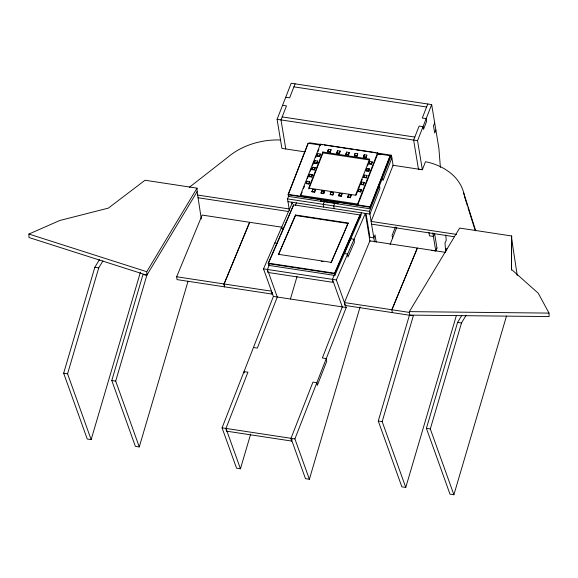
<?xml version="1.0" encoding="UTF-8"?>
<svg xmlns="http://www.w3.org/2000/svg" width="578" height="578" viewBox="0 0 578 578"><rect width="100%" height="100%" fill="white"/><g stroke="black" fill="none" stroke-linecap="round" stroke-linejoin="round"><path stroke-width="0.87" d="M405.77 487.435L382.181 421.622L413.364 315.675L409.462 315.082L409.361 311.629L459.64 228.064L511.66 235.976L511.443 269.37L538.255 293.219L549.013 313.095L549.1 316.571L409.448 315.104L378.279 421.03L401.869 486.842L405.77 487.435L456.317 315.696M511.544 270.136L511.66 235.976M140.432 272.195L91.151 439.62L87.249 439.027L63.659 373.215L94.843 267.267L99.495 259.529M91.151 439.62L67.561 373.807L98.744 267.86L102.935 260.895M111.785 380.526L142.968 274.579L146.87 275.171L197.134 191.636L197.04 188.153L145.02 180.249L108.382 208.109L59.765 220.493L28.9 234.047L28.987 237.522L146.855 275.193L115.687 381.119L139.276 446.931L135.375 446.339L111.785 380.526L115.687 381.119M139.276 446.931L188.045 281.233M292.519 202.314L263.503 268.871L273.387 296.435L222.075 427.836L236.546 468.194L240.448 468.787L250.642 434.143M290.409 299.021L297.041 276.501M334.554 274.492L332.437 279.347L342.313 306.911L322.372 357.984L326.274 358.577L326.729 361.301L317.315 385.396L316.867 382.679L312.965 382.08L291.009 438.312L305.473 478.671L309.375 479.263L360.108 306.896M506.473 316.108L453.896 494.754L449.995 494.161L426.405 428.341L457.588 322.394L461.771 315.436M453.896 494.754L430.307 428.934L461.49 322.986L466.143 315.256M292.114 439.345L291.457 441.028L226.431 431.145L225.976 428.428L247.933 372.203L244.032 371.603L244.256 372.969M309.375 479.263L294.91 438.904L346.215 307.503L336.338 279.94L365.354 213.383L370.014 241.59M428.89 232.313L429.476 235.853L433.377 236.445L434.555 233.433L436.954 247.962L435.776 250.968L431.874 250.375M304.946 151.877L281.891 148.373L277.086 119.321L291.204 83.246L431.672 104.596L438.868 148.17L440.407 167.439M295.105 83.839L289.614 97.87L285.713 97.277M376.748 153.654L390.107 155.684L370.093 206.808L370.433 208.846L288.501 196.397L288.162 194.353L308.168 143.228L320.638 145.129M289.426 210.45L287.519 198.897L288.805 195.602M302.157 192.041L300.517 196.231L300.365 195.321L320.378 144.197L377.6 152.895L377.752 153.806L357.739 204.93L357.594 204.02L377.6 152.895M303.472 188.688L304.454 186.174M307.402 178.631L309.042 174.44M310.357 171.088L311.34 168.574M312.655 165.221L314.295 161.031M315.602 157.678L316.592 155.164M317.9 151.812L318.883 149.297M306.203 183.197L306.983 181.189L309.584 181.586L308.876 184.05L306.275 183.652L306.203 183.197L308.804 183.594L308.876 184.05M308.948 176.182L309.736 174.173L312.337 174.57L311.621 177.027L309.02 176.637L308.948 176.182L311.549 176.579L311.621 177.027M311.694 169.166L312.481 167.158L315.082 167.555L314.367 170.011L311.766 169.614L311.694 169.166L314.295 169.556L314.367 170.011M314.244 162.649L315.032 160.641L317.633 161.038L316.917 163.495L314.316 163.104L314.244 162.649L316.845 163.047L316.917 163.495M316.99 155.634L317.777 153.625L320.378 154.023L319.67 156.479L317.069 156.082L316.99 155.634L319.591 156.024L319.67 156.479M306.275 183.652L306.983 181.189M309.02 176.637L309.548 175.3M311.766 169.614L312.293 168.277M314.316 163.104L315.032 160.641M317.069 156.082L317.777 153.625M308.804 183.594L309.584 181.586M311.549 176.579L312.337 174.57M314.295 169.556L315.082 167.555M316.845 163.047L317.633 161.038M319.591 156.024L320.378 154.023M322.835 152.007L308.71 188.096L355.528 195.212L369.653 159.123L322.835 152.007L322.979 152.917L308.854 188.999M311.976 191.419L312.763 189.418L315.364 189.815L314.649 192.272L312.048 191.874L311.976 191.419L314.577 191.817L314.649 192.272M327.683 151.299L328.463 149.29L331.064 149.688L330.356 152.144L327.755 151.754L327.683 151.299L330.284 151.696L330.356 152.144M312.048 191.874L312.763 189.418M327.755 151.754L328.463 149.29M314.577 191.817L315.364 189.815M330.284 151.696L331.064 149.688M321.079 192.806L321.867 190.798L324.468 191.195L323.752 193.652L321.151 193.262L321.079 192.806L323.68 193.204L323.752 193.652M336.786 152.679L337.566 150.677L340.167 151.075L339.459 153.531L336.858 153.134L336.786 152.679L339.387 153.076L339.459 153.531M321.151 193.262L321.867 190.798M336.858 153.134L337.566 150.677M323.68 193.204L324.468 191.195M339.387 153.076L340.167 151.075M324.46 201.332L323.283 204.337L323.731 207.061M330.183 194.186L330.97 192.185L333.571 192.582L332.856 195.039L330.255 194.641L330.183 194.186L332.784 194.584L332.856 195.039M345.89 154.066L346.67 152.057L349.271 152.455L348.563 154.911L345.962 154.521L345.89 154.066L348.491 154.463L348.563 154.911M345.962 154.521L346.67 152.057M332.784 194.584L333.571 192.582M348.491 154.463L349.271 152.455M334.864 202.907L333.687 205.92L334.135 208.644M338.636 195.472L339.423 193.471L342.024 193.861L341.316 196.325L338.715 195.928L338.636 195.472L341.237 195.87L341.316 196.325M354.343 155.352L355.123 153.343L357.724 153.741L357.016 156.197L354.415 155.807L354.343 155.352L356.944 155.742L357.016 156.197M338.715 195.928L339.423 193.471M354.415 155.807L355.123 153.343M341.237 195.87L342.024 193.861M356.944 155.742L357.724 153.741M347.739 196.86L348.527 194.851L351.128 195.248L350.42 197.705L347.819 197.315L347.739 196.86L350.34 197.25L350.42 197.705M363.446 156.732L364.227 154.731L366.828 155.121L366.12 157.584L363.519 157.187L363.446 156.732L366.047 157.129L366.12 157.584M347.819 197.315L348.527 194.851M363.519 157.187L364.227 154.731M350.34 197.25L351.128 195.248M366.047 157.129L366.828 155.121M356.005 195.277L357.652 191.08M358.96 187.727L359.95 185.206M361.264 181.853L362.247 179.332M367.5 165.908L369.147 161.71M358.071 191.08L358.851 189.078L361.452 189.468L360.744 191.932L358.143 191.535L358.071 191.08L360.672 191.477L360.744 191.932M360.817 184.064L361.604 182.056L364.205 182.453L363.49 184.909L360.889 184.519L360.817 184.064L363.418 184.461L363.49 184.909M363.562 177.049L364.35 175.04L366.951 175.437L366.235 177.894L363.634 177.504L363.562 177.049L366.163 177.439L366.235 177.894M366.112 170.532L366.9 168.523L369.501 168.921L368.786 171.377L366.185 170.987L366.112 170.532L368.713 170.929L368.786 171.377M368.858 163.516L369.645 161.508L372.246 161.905L371.538 164.362L368.937 163.971L368.858 163.516L371.459 163.906L371.538 164.362M358.143 191.535L358.851 189.078M360.889 184.519L361.416 183.183M363.634 177.504L364.35 175.04M366.185 170.987L366.712 169.65M369.197 163.299L369.645 161.508M360.672 191.477L361.452 189.468M363.418 184.461L364.205 182.453M366.163 177.439L366.951 175.437M368.713 170.929L369.501 168.921M371.459 163.906L372.246 161.905M390.179 156.139L370.173 207.256L288.234 194.808L308.168 143.228M374.508 241.944L369.45 211.353L391.422 155.222L377.47 153.098M391.877 157.939L383.048 180.495L382.6 177.771M427.771 104.004L422.28 118.035L426.181 118.627L426.629 121.351L423.486 129.371L423.038 126.647L419.137 126.047L413.646 140.078L418.45 169.13L422.352 169.722L425.487 161.724L426.051 161.811A60.69 44.882 -9.4 0 1 445.009 169.152L448.976 171.818A60.69 44.882 -9.4 0 1 463.751 192.944L475.701 230.766M456.526 234.401L371.119 221.417L393.091 165.286L422.352 169.73L417.547 140.671L431.672 104.596M434.67 122.753L433.493 125.758L434.692 133.019L435.87 130.014M395.395 227.06L392.122 235.419L392.578 238.136M390.063 244.552L396.826 227.277M436.954 247.962L435.776 250.968L432.792 232.905M409.881 315.277L344.871 305.401L344.474 302.554L369.891 240.845L445.479 252.333M391.935 309.765L417.352 248.056L391.848 309.75L392.339 312.611M272.599 292.367L271.906 294.036L177.063 279.622L176.666 276.775L202.17 215.074L282.158 227.233M361.315 214.691L334.835 275.439L268.503 265.353L268.243 263.135L293.646 204.858L359.978 214.937L360.239 217.155M280.106 236.539L268.3 263.626L334.626 273.712L360.036 215.428M280.821 234.899L293.646 204.858M332.437 279.347L332.791 282.31L267.759 272.426L267.404 269.464L269.521 264.608M295.365 205.334L296.42 202.907M295.568 215.377L278.386 254.804L295.466 214.994L348.137 223L344.987 230.868M344.271 232.501L331.057 262.809L348.137 223M334.835 275.439L334.568 273.213L359.978 214.937M359.689 216.837L361.452 212.791M344.856 251.813L350.102 239.791M146.855 275.193L146.761 271.718L197.04 188.153M189.425 187.25L227.985 157.1A60.69 44.882 -9.4 0 1 256.719 142.585L262.202 141.357A60.69 44.882 -9.4 0 1 280.525 140.013M409.361 311.629L549.013 313.095M293.935 86.852L426.593 107.009M282.577 105.297L286.478 105.89L280.987 119.921L285.792 148.965M282.165 116.908L414.823 137.073M277.086 119.321L417.547 140.671M309.49 142.766L322.575 144.753M324.316 145.02L333.911 146.48M335.659 146.74L345.254 148.199M346.121 148.336L353.057 149.384M355.658 149.781L372.232 152.303M373.98 152.57L375.722 152.83M378.604 154.377L380.382 154.651M322.979 152.917L369.804 160.034M369.573 169.376L366.972 168.978L366.9 168.523M313.421 167.743L315.154 168.01M312.409 175.026L309.808 174.628L309.736 174.173M359.798 189.663L361.532 189.924M322.806 191.383L324.54 191.65M300.365 195.321L357.594 204.02M288.162 194.353L370.093 206.808M320.935 200.884L337.848 203.456M287.519 198.897L369.45 211.353M287.967 201.621L369.906 214.077L379.905 188.515L379.457 185.791M197.539 195.024L289.181 208.954M197.994 197.748L288.74 211.541M371.567 224.141L454.308 236.72M348.202 223.491L295.524 215.486L295.466 214.994M445.335 248.634L446.895 248.872L445.66 251.394L444.981 242.926L446.216 240.405L445.79 235.015M281.24 228.194L283.581 228.548M350.167 238.671L354.068 239.263L354.422 242.218L347.97 257.022L347.616 254.06L343.715 253.467M274.788 242.991L277.129 243.352M278.329 254.313L330.999 262.318M321.238 261.321L323.023 261.588M268.243 263.135L334.568 273.213M263.503 268.871L336.338 279.94M176.666 276.775L271.501 291.189L271.906 294.036M344.474 302.554L409.484 312.431M94.843 267.267L98.744 267.86M457.588 322.394L461.49 322.986M273.387 296.435L346.215 307.503M253.439 347.508L257.347 348.101L277.288 297.027L267.404 269.464M63.659 373.215L67.561 373.807M378.279 421.03L382.181 421.622M426.405 428.341L430.307 428.934M222.075 427.836L294.91 438.904M28.9 234.047L146.761 271.718M225.976 428.428L240.448 468.787M464.474 196.527L467.458 205.985M468.007 207.704L475.065 230.051M463.751 192.944L464.091 194.988M391.422 155.222L393.185 165.886M390.107 155.684L390.446 157.729M376.22 242.16L375.021 234.899L373.843 237.905L369.942 237.312L366.004 213.484M361.604 182.056L361.676 182.511M337.66 202.314L337.92 203.904M330.97 192.185L331.042 192.64M320.378 144.197L320.523 145.107M320.747 199.75L321.014 201.339M312.481 167.158L312.554 167.613M291.868 202.213L292.157 203.983M291.009 438.312L291.457 441.028M511.754 239.451L517.245 275.496M197.134 191.636L201.289 218.889M224.531 286.833L224.127 283.986L249.638 222.292L224.04 283.971L224.437 286.818M349.95 238.555L350.16 240.282M344.712 250.585L344.914 252.311"/></g></svg>
